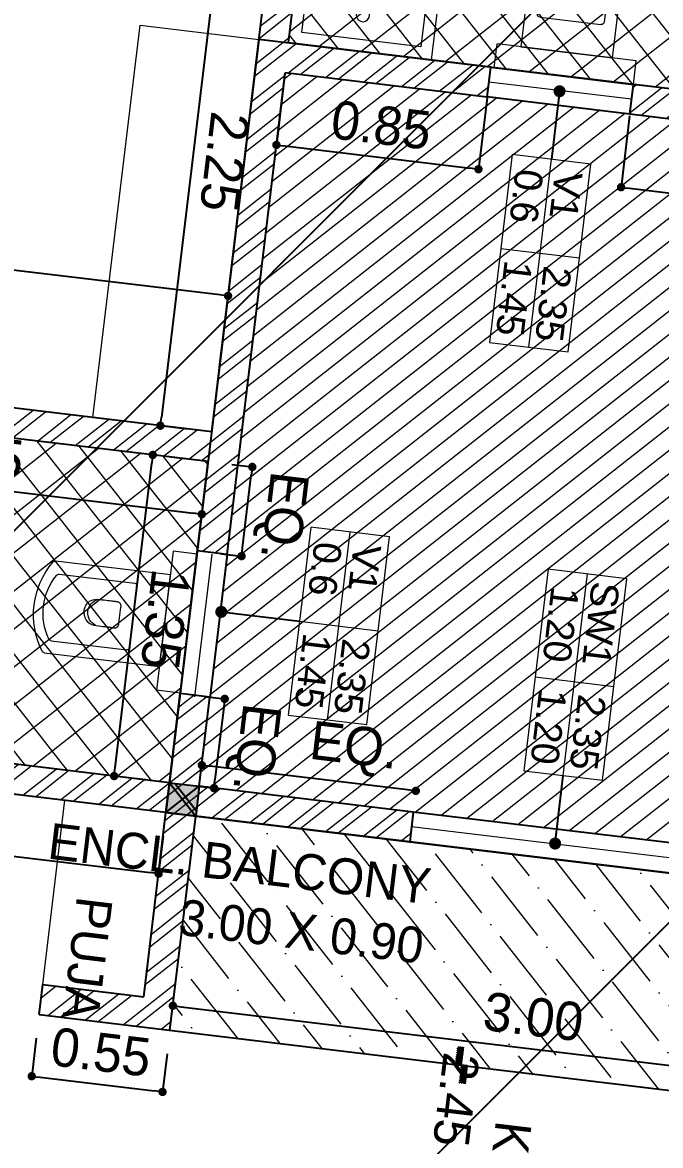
# Model space of a CAD drawing. Header units: metres. Extents: x 494 to 1845, y -666 to 1061.
# Drawn here: x 1652.4056 to 1652.5031, y 285.435 to 285.6067 of the extents above; entities that cross this region are included whole.
import ezdxf
from ezdxf.enums import TextEntityAlignment as Align

# ---------------------------------------------------------------- set-up
doc = ezdxf.new("R2010")
doc.units = ezdxf.units.M
doc.header["$MEASUREMENT"] = 0
doc.linetypes.add('1', pattern=[0])
doc.layers.get('Defpoints').update_dxf_attribs({"color": 12})
for name, color, linetype in [('A-AREA', 1, 'Continuous'), ('COLUMN', 1, 'Continuous'), ('TILE DROP', 180, '1'), ('VDA-TEXT', 250, '1'), ('VDA-WALL BELOW', 8, 'Continuous')]:
    doc.layers.add(name, color=color, linetype=linetype)
for name, color, linetype, lineweight in [('A-Wall Hatch', 8, 'Continuous', 9), ('DIMENSION', 8, 'Continuous', 5), ('VDA-DW TAGS', 4, 'Continuous', 9), ('VDA-FURNITURE', 8, 'Continuous', 13), ('VDA-HATCH', 8, 'Continuous', 9), ('VDA-PLUMBING', 8, 'Continuous', 13), ('VDA-WALL', 250, 'Continuous', 25), ('VDA-WINDOW', 5, 'Continuous', 9)]:
    doc.layers.add(name, color=color, linetype=linetype, lineweight=lineweight)
doc.styles.add('arial', font='arial.ttf', dxfattribs={"height": 0.3})
doc.styles.add('RS', font='GOTHIC.TTF')
doc.dimstyles.new('SMALL-1', dxfattribs={"dimtxt": 0.16, "dimasz": 0.035, "dimexe": 0, "dimexo": 0.1, "dimgap": 0.05, "dimtad": 1, "dimzin": 0, "dimdsep": 46, "dimtxsty": 'RS', "dimblk": 'DOT', "dimcen": 2.5, "dimclrd": 256, "dimclre": 256, "dimclrt": 5, "dimadec": 0, "dimazin": 0, "dimtfac": 1, "dimtdec": 3, "dimtofl": 0, "dimtmove": 0, "dimatfit": 3, "dimfxl": 0, "dimtolj": 1, "dimtzin": 0, "dimarcsym": 0})
pattern_1 = [(45, (1152.758408798573, 282.9493043231583), (-0.1104854345604985, 0.1104854345604985), [])]
pattern_2 = [(135.0000000000001, (-4.440892098500626e-16, 0.375), (-0.004419417382415919, -0.004419417382415927), [])]

# ---------------------------------------------------------------- blocks, each defined once
blk = doc.blocks.new('6555kkm')
at = {"lineweight": 30}
h = blk.add_hatch(color=5, dxfattribs=at)
h.dxf.hatch_style = 1
h.paths.add_polyline_path([(1152.883408798573, 282.9493043231583), (1152.758408798573, 282.9493043231583), (1152.758408798573, 283.0743043231584), (1152.883408798573, 283.0743043231584)])
h = blk.add_hatch()
h.set_pattern_fill('ANSI31', color=5, scale=1.250000000001137)
h.set_pattern_definition(pattern_1)
h.paths.add_polyline_path([(1152.758408798573, 283.0743043231584), (1152.883408798573, 283.0743043231584), (1152.883408798573, 282.9493043231583), (1152.758408798573, 282.9493043231583)])
h = blk.add_hatch()
h.set_pattern_fill('ANSI31', color=5, scale=1.250000000001137)
h.set_pattern_definition(pattern_1)
h.paths.add_polyline_path([(1152.758408798573, 283.0743043231584), (1152.883408798573, 283.0743043231584), (1152.883408798573, 282.9493043231583), (1152.758408798573, 282.9493043231583)])
at = {"layer": 'COLUMN', "color": 5, "lineweight": 25}
for p, q in [((1152.758408798573, 282.9493043231583), (1152.883408798573, 283.0743043231584)), ((1152.883408798573, 282.9493043231583), (1152.758408798573, 283.0743043231584))]:
    blk.add_line(p, q, dxfattribs=at)
blk.add_lwpolyline([(1152.758408798573, 283.0743043231584), (1152.883408798573, 283.0743043231584), (1152.883408798573, 282.9493043231583), (1152.758408798573, 282.9493043231583)], close=True, dxfattribs=at)
blk = doc.blocks.new('zw$417C')
at = {"layer": 'COLUMN', "color": 8, "lineweight": 30}
blk.add_blockref('6555kkm', (-1107.771030042976, -275.5117372282455), dxfattribs=at)
blk = doc.blocks.new('zw$FB86')
at = {"layer": 'VDA-FURNITURE'}
for points in [[(0, 0.4500000000007276), (0, 0.1000000000003638, 0.4142135623890781), (0.09999999999854481, 0), (0.5, 0, 0.4142135623784227), (0.5999999999985448, 0.1000000000003638), (0.5999999999985448, 0.4500000000007276)], [(0.05000000000291038, 0.4000000000014552), (0.05000000000291038, 0.09999999999672582, 0.4142135623730954), (0.09999999999854481, 0.0499999999992724), (0.5, 0.0499999999992724, 0.4142135623730952), (0.5499999999956344, 0.09999999999854481), (0.5499999999956344, 0.4000000000014552)]]:
    blk.add_lwpolyline(points, format="xyb", close=True, dxfattribs=at)
blk.add_circle((0.2941563244385179, 0.2973085056728451), 0.02777948606671998, dxfattribs=at)
blk = doc.blocks.new('zw$2702')
at = {"layer": 'VDA-FURNITURE'}
for p, q in [((0.5499802494960022, 0), (0.5499802476333571, 0.584986173780635)), ((0.6499802481921506, 0.5849861740134656), (0.5499802476333571, 0.584986173780635)), ((0.6499802491234732, 2.328306436538696e-10), (0.6499802481921506, 0.5849861740134656)), ((0.06626789482106688, 0.4849861727561802), (0.5499802476333571, 0.4849861738039181)), ((0.5499802476333571, 0.4849861738039181), (0.5499802485646796, 0.09999999997671694)), ((0.08852634602953913, 0.4324880581116304), (0.4059854198785615, 0.4324880588101223)), ((0.4179849887805176, 0.4204884897917509), (0.4179849887805176, 0.1644976834068075)), ((0.2196195882352185, 0.3244178210152313), (0.2234204721244168, 0.3293784004636109)), ((0.2234204721244168, 0.3293784004636109), (0.2280877952071023, 0.3340172126190737)), ((0.2280877952071023, 0.3340172126190737), (0.2337104606049252, 0.338173373718746)), ((0.2337104606049252, 0.338173373718746), (0.2403773705082131, 0.3416860003490001)), ((0.2403773705082131, 0.3416860003490001), (0.248177426175971, 0.3443942085141316)), ((0.248177426175971, 0.3443942085141316), (0.2571995307298494, 0.3461371148005128)), ((0.2571995307298494, 0.3461371148005128), (0.2675325863601756, 0.3467538355616853)), ((0.2675325863601756, 0.3467538355616853), (0.2780191826241207, 0.3467557415133342)), ((0.2780191826241207, 0.3467557415133342), (0.2874714464487624, 0.3467611278174445)), ((0.2874714464487624, 0.3467611278174445), (0.2959387444498134, 0.3467694973805919)), ((0.2959387444498134, 0.3467694973805919), (0.3034704441743088, 0.3467803528765216)), ((0.3034704441743088, 0.3467803528765216), (0.3101159131692839, 0.3467931972118095)), ((0.3101159131692839, 0.3467931972118095), (0.3159245171191287, 0.3468075330602005)), ((0.3159245171191287, 0.3468075330602005), (0.3209456235708785, 0.3468228633282706)), ((0.3209456235708785, 0.3468228633282706), (0.3252286000715685, 0.3468386908061802)), ((0.3252286000715685, 0.3468386908061802), (0.3288228123055887, 0.3468545182840899)), ((0.3288228123055887, 0.3468545182840899), (0.3317776278199744, 0.34686984855216)), ((0.3317776278199744, 0.34686984855216), (0.3341424141617608, 0.3468841845169663)), ((0.3341424141617608, 0.3468841845169663), (0.3359665379466605, 0.3468970287358388)), ((0.3359665379466605, 0.3468970287358388), (0.3381902633773279, 0.346916253794916)), ((0.3381902633773279, 0.346916253794916), (0.3388437426256132, 0.3469235459342599)), ((0.3388437426256132, 0.3469235459342599), (0.3397653868960333, 0.3470724488142878)), ((0.3397653868960333, 0.3470724488142878), (0.3421951776908827, 0.3472432924900204)), ((0.3421951776908827, 0.3472432924900204), (0.3456303991915775, 0.3470222798641771)), ((0.3456303991915775, 0.3470222798641771), (0.3495683355795336, 0.3459956140723079)), ((0.3495683355795336, 0.3459956140723079), (0.3535062728988123, 0.3437494980171323)), ((0.3535062728988123, 0.3437494980171323), (0.3569414934681845, 0.3398701344849542)), ((0.3569414934681845, 0.3398701344849542), (0.3583134880827856, 0.337188673322089)), ((0.3583134880827856, 0.337188673322089), (0.3593712842630339, 0.3339437264949083)), ((0.3593712842630339, 0.3339437264949083), (0.3600520447434974, 0.3300835692789406)), ((0.3600520447434974, 0.3300835692789406), (0.3602929294647765, 0.3255564770661294)), ((0.2097325569557142, 0.2918388803955168), (0.2097360829429817, 0.2924556011566892)), ((0.2097325569557142, 0.2916363230906427), (0.2097360829429817, 0.2910196023294702)), ((0.2097360829429817, 0.2924556011566892), (0.2098059284107876, 0.2941985074430704)), ((0.2097360829429817, 0.2910196023294702), (0.2098059284107876, 0.289276696043089)), ((0.2098059284107876, 0.2941985074430704), (0.2100309964807821, 0.2969067156082019)), ((0.2098059284107876, 0.289276696043089), (0.2100309964807821, 0.2865684878779575)), ((0.2100309964807821, 0.2969067156082019), (0.2105001874806476, 0.3004193421220407)), ((0.2100309964807821, 0.2865684878779575), (0.2105001884119702, 0.2830558613641188)), ((0.2105001874806476, 0.3004193421220407), (0.2113024063946796, 0.3045755033381283)), ((0.2105001884119702, 0.2830558613641188), (0.2113024063946796, 0.2788997001480311)), ((0.2113024063946796, 0.3045755033381283), (0.2125265535505605, 0.3092143153771758)), ((0.2125265535505605, 0.3092143153771758), (0.214261531138618, 0.3141748948255554)), ((0.214261531138618, 0.3141748948255554), (0.2165962422805023, 0.3192963579203933)), ((0.2165962422805023, 0.3192963579203933), (0.2196195882352185, 0.3244178210152313)), ((0.3602929294647765, 0.3262134199030697), (0.3602929294647765, 0.2587727529462427)), ((0.2113024063946796, 0.2788997001480311), (0.2125265535505605, 0.2742608881089836)), ((0.2125265535505605, 0.2742608881089836), (0.214261531138618, 0.2693003086606041)), ((0.214261531138618, 0.2693003086606041), (0.2165962422805023, 0.2641788455657661)), ((0.2165962422805023, 0.2641788455657661), (0.2196195882352185, 0.2590573824709281)), ((0.2196195882352185, 0.2590573824709281), (0.2234204721244168, 0.2540968030225486)), ((0.2234204721244168, 0.2540968030225486), (0.2280877952071023, 0.2494579909835011)), ((0.2280877952071023, 0.2494579909835011), (0.2337104615362477, 0.2453018297674134)), ((0.2337104615362477, 0.2453018297674134), (0.2403773705082131, 0.24178920336999)), ((0.2403773705082131, 0.24178920336999), (0.2481774271072936, 0.2390809950884432)), ((0.2481774271072936, 0.2390809950884432), (0.2571995316611719, 0.237338088802062)), ((0.2571995316611719, 0.237338088802062), (0.2675325863601756, 0.2367213681573048)), ((0.2675325863601756, 0.2367213681573048), (0.2780236706676078, 0.2367217985447496)), ((0.2780236706676078, 0.2367217985447496), (0.2874886181743932, 0.2367230148520321)), ((0.2874886181743932, 0.2367230148520321), (0.2959756257550907, 0.2367249047383666)), ((0.2959756257550907, 0.2367249047383666), (0.3035328884216142, 0.236727355979383)), ((0.3035328884216142, 0.236727355979383), (0.3102086030485225, 0.236730256350711)), ((0.3102086030485225, 0.236730256350711), (0.3160509665103746, 0.236733493511565)), ((0.3160509665103746, 0.236733493511565), (0.3211081728877616, 0.2367369552375749)), ((0.3211081728877616, 0.2367369552375749), (0.3254284199865651, 0.236740529187955)), ((0.3254284199865651, 0.236740529187955), (0.3290599037500215, 0.236744103138335)), ((0.3290599037500215, 0.236744103138335), (0.332050820121367, 0.2367475647479296)), ((0.332050820121367, 0.2367475647479296), (0.334449365043838, 0.2367508019087836)), ((0.334449365043838, 0.2367508019087836), (0.336303734460671, 0.2367537022801116)), ((0.336303734460671, 0.2367537022801116), (0.338572732413013, 0.2367580434074625)), ((0.338572732413013, 0.2367580434074625), (0.3392433824556065, 0.2367596899857745)), ((0.3392433824556065, 0.2367596899857745), (0.3401572865041089, 0.2367472226032987)), ((0.3401572865041089, 0.2367472226032987), (0.3425647087933612, 0.2369134899927303)), ((0.3498543801324558, 0.2390042450278997), (0.3537337652014685, 0.2415397411677986)), ((0.3537337652014685, 0.2415397411677986), (0.357100939618249, 0.2454759883694351)), ((0.357100939618249, 0.2454759883694351), (0.358435750247736, 0.2480648637283593)), ((0.358435750247736, 0.2480648637283593), (0.3594544718580437, 0.2511184909380972)), ((0.3594544718580437, 0.2511184909380972), (0.3600944245772553, 0.2546750580659136)), ((0.3600944245772553, 0.2546750580659136), (0.3602929294647765, 0.2587727529462427)), ((0.0885263469608617, 0.1524981135735288), (0.4059854198785615, 0.1524981142720208)), ((0.5499802485646796, 0.09999999997671694), (0.06626789575238945, 0.09999999892897904)), ((0.6499802491234732, 2.328306436538696e-10), (0.5499802494960022, 0))]:
    blk.add_line(p, q, dxfattribs=at)
for centre, radius, start, end in [((0.3392895713986945, 0.2924930856897845), 0.3392895713959484, 146.5314716852323, 213.4685283147677), ((0.06626789482106688, 0.4729866042835056), 0.01199956846898923, 90.00000178148115, 146.5314734667167), ((0.2879243318529916, 0.2924930862718611), 0.2489257321441072, 147.4567942573825, 212.5432060142842), ((0.08852634602953913, 0.4204884890568792), 0.011999569053979, 90.00000010672171, 150.4906703928836), ((0.4059854198785615, 0.4204884897553711), 0.011999569053979, 1.334021322268115e-07, 90.00000010672171), ((0.2850434205101919, 0.2912927382494672), 0.0588110275135647, 109.8583284364351, 247.3191860105703), ((0.3340704313086462, 0.2802833565147012), 0.0441938690793455, 281.0814857867093, 290.9254203467502), ((0.0885263469608617, 0.1644976825555204), 0.011999569053979, 209.5093298833318, 270.0000001067217), ((0.4059854198785615, 0.1644976832540124), 0.011999569053979, 270.0000001067217, 1.334021322268115e-07), ((0.06626789575238945, 0.1119995681438013), 0.01199956927687568, 213.4685292737154, 270.000000958813)]:
    blk.add_arc(centre, radius, start, end, dxfattribs=at)
blk = doc.blocks.new('_Dot')
at = {"color": 0, "linetype": 'ByBlock', "lineweight": -2}
blk.add_line((-0.5, 0), (-1, 0), dxfattribs=at)
at = {"color": 0, "linetype": 'ByBlock', "const_width": 0.5}
blk.add_lwpolyline([(-0.25, 0, 1), (0.25, 0, 1)], format="xyb", close=True, dxfattribs=at)
blk = doc.blocks.new('*D411')
at = {"layer": 'Defpoints', "color": 0, "transparency": 16777216}
for p in [(-0.9549898919954103, 0.944171315403196), (0.1650367361012286, 0.9441713154031959), (0.1650367361012286, -1.455828684596781)]:
    blk.add_point(p, dxfattribs=at)
at = {"layer": 'DIMENSION', "lineweight": -2, "transparency": 16777216}
for p, q in [((-0.6549898919954102, 0.944171315403196), (-0.9549898919954103, 0.944171315403196)), ((-0.9549898919954105, -1.420828684596781), (-0.9549898919954105, 0.909171315403196)), ((-0.6549898919954105, -1.455828684596781), (-0.9549898919954105, -1.455828684596781))]:
    blk.add_line(p, q, dxfattribs=at)
at = {"layer": 'DIMENSION', "lineweight": -2, "transparency": 16777216, "xscale": 0.035, "yscale": 0.035, "zscale": 0.035}
for p, rotation in [((-0.9549898919954103, 0.944171315403196), 90), ((-0.9549898919954105, -1.455828684596781), 270)]:
    blk.add_blockref('_Dot', p, dxfattribs=dict(at, rotation=rotation))
at = {"layer": 'DIMENSION', "color": 5, "transparency": 16777216, "insert": (-1.089014365142929, -0.2558286845967927), "char_height": 0.16, "attachment_point": 5, "rotation": 90, "style": 'RS'}
blk.add_mtext('\\A1;2.40', dxfattribs=at)
blk = doc.blocks.new('*D412')
at = {"layer": 'Defpoints', "color": 0, "transparency": 16777216}
for p in [(1.81503673610132, -1.580828684596781), (1.243526508736977, -5.355828684596759), (1.81503673610132, -5.355828684596759)]:
    blk.add_point(p, dxfattribs=at)
at = {"layer": 'DIMENSION', "lineweight": -2, "transparency": 16777216}
for p, q in [((1.543526508736977, -1.580828684596781), (1.243526508736977, -1.580828684596781)), ((1.243526508736977, -1.615828684596781), (1.243526508736977, -5.320828684596759)), ((1.543526508736977, -5.355828684596759), (1.243526508736977, -5.355828684596759))]:
    blk.add_line(p, q, dxfattribs=at)
at = {"layer": 'DIMENSION', "lineweight": -2, "transparency": 16777216, "xscale": 0.035, "yscale": 0.035, "zscale": 0.035}
for p, rotation in [((1.243526508736977, -1.580828684596781), 90), ((1.243526508736977, -5.355828684596759), 270)]:
    blk.add_blockref('_Dot', p, dxfattribs=dict(at, rotation=rotation))
at = {"layer": 'DIMENSION', "color": 5, "transparency": 16777216, "insert": (1.109502035589458, -3.46832868459677), "char_height": 0.16, "attachment_point": 5, "rotation": 90, "style": 'RS'}
blk.add_mtext('\\A1;3.78', dxfattribs=at)
blk = doc.blocks.new('*D414')
at = {"layer": 'Defpoints', "color": 0, "transparency": 16777216}
for p in [(1.94003673610132, -1.580828684596781), (3.290036736101229, -1.580828684596781), (1.94003673610132, -1.813767555514005)]:
    blk.add_point(p, dxfattribs=at)
at = {"layer": 'DIMENSION', "lineweight": -2, "transparency": 16777216}
for p, q in [((1.94003673610132, -1.680828684596781), (1.94003673610132, -1.813767555514005)), ((3.290036736101229, -1.680828684596781), (3.290036736101229, -1.813767555514005)), ((3.255036736101228, -1.813767555514005), (1.975036736101319, -1.813767555514005))]:
    blk.add_line(p, q, dxfattribs=at)
at = {"layer": 'DIMENSION', "lineweight": -2, "transparency": 16777216, "xscale": 0.035, "yscale": 0.035, "zscale": 0.035, "rotation": 180}
blk.add_blockref('_Dot', (1.94003673610132, -1.813767555514005), dxfattribs=at)
at = {"layer": 'DIMENSION', "lineweight": -2, "transparency": 16777216, "xscale": 0.035, "yscale": 0.035, "zscale": 0.035}
blk.add_blockref('_Dot', (3.290036736101229, -1.813767555514005), dxfattribs=at)
at = {"layer": 'DIMENSION', "color": 5, "transparency": 16777216, "insert": (2.615036736101274, -1.679743082366486), "char_height": 0.16, "attachment_point": 5, "style": 'RS'}
blk.add_mtext('\\A1;1.35', dxfattribs=at)
blk = doc.blocks.new('*D415')
at = {"layer": 'Defpoints', "color": 0, "transparency": 16777216}
for p in [(2.161170617069502, -1.580828684596781), (3.290036736101229, -1.580828684596781), (3.290036736101229, -3.53082868459677)]:
    blk.add_point(p, dxfattribs=at)
at = {"layer": 'DIMENSION', "lineweight": -2, "transparency": 16777216}
for p, q in [((2.461170617069501, -1.580828684596781), (2.161170617069502, -1.580828684596781)), ((2.161170617069502, -3.49582868459677), (2.161170617069502, -1.615828684596781)), ((2.461170617069501, -3.53082868459677), (2.161170617069502, -3.53082868459677))]:
    blk.add_line(p, q, dxfattribs=at)
at = {"layer": 'DIMENSION', "lineweight": -2, "transparency": 16777216, "xscale": 0.035, "yscale": 0.035, "zscale": 0.035}
for p, rotation in [((2.161170617069502, -1.580828684596781), 90), ((2.161170617069502, -3.53082868459677), 270)]:
    blk.add_blockref('_Dot', p, dxfattribs=dict(at, rotation=rotation))
at = {"layer": 'DIMENSION', "color": 5, "transparency": 16777216, "insert": (2.027146143921983, -2.555828684596776), "char_height": 0.16, "attachment_point": 5, "rotation": 90, "style": 'RS'}
blk.add_mtext('\\A1;1.95', dxfattribs=at)
blk = doc.blocks.new('*D417')
at = {"layer": 'Defpoints', "color": 0, "transparency": 16777216}
for p in [(4.212751843510205, 1.544171315403275), (4.31503673610132, 1.544171315403275), (4.31503673610132, -1.455828684596781)]:
    blk.add_point(p, dxfattribs=at)
at = {"layer": 'DIMENSION', "lineweight": -2, "transparency": 16777216}
for p, q in [((4.21503673610132, 1.544171315403275), (4.212751843510205, 1.544171315403275)), ((4.212751843510205, -1.420828684596781), (4.212751843510205, 1.509171315403276)), ((4.21503673610132, -1.455828684596781), (4.212751843510205, -1.455828684596781))]:
    blk.add_line(p, q, dxfattribs=at)
at = {"layer": 'DIMENSION', "lineweight": -2, "transparency": 16777216, "xscale": 0.035, "yscale": 0.035, "zscale": 0.035}
for p, rotation in [((4.212751843510205, 1.544171315403275), 90), ((4.212751843510205, -1.455828684596781), 270)]:
    blk.add_blockref('_Dot', p, dxfattribs=dict(at, rotation=rotation))
at = {"layer": 'DIMENSION', "color": 5, "transparency": 16777216, "insert": (4.078727370362686, 0.04417131540324704), "char_height": 0.16, "attachment_point": 5, "rotation": 90, "style": 'RS'}
blk.add_mtext('\\A1;3.00', dxfattribs=at)
blk = doc.blocks.new('*D419')
at = {"layer": 'Defpoints', "color": 0, "transparency": 16777216}
for p in [(4.31503673610132, 0.9441713154047306), (6.765036736101365, 0.9441713154047306), (4.31503673610132, 0.6849889876941688)]:
    blk.add_point(p, dxfattribs=at)
at = {"layer": 'DIMENSION', "lineweight": -2, "transparency": 16777216}
for p, q in [((4.31503673610132, 0.8441713154047307), (4.31503673610132, 0.6849889876941688)), ((6.765036736101365, 0.8441713154047307), (6.765036736101365, 0.6849889876941688)), ((6.730036736101365, 0.6849889876941688), (4.35003673610132, 0.6849889876941688))]:
    blk.add_line(p, q, dxfattribs=at)
at = {"layer": 'DIMENSION', "lineweight": -2, "transparency": 16777216, "xscale": 0.035, "yscale": 0.035, "zscale": 0.035, "rotation": 180}
blk.add_blockref('_Dot', (4.31503673610132, 0.6849889876941688), dxfattribs=at)
at = {"layer": 'DIMENSION', "lineweight": -2, "transparency": 16777216, "xscale": 0.035, "yscale": 0.035, "zscale": 0.035}
blk.add_blockref('_Dot', (6.765036736101365, 0.6849889876941688), dxfattribs=at)
at = {"layer": 'DIMENSION', "color": 5, "transparency": 16777216, "insert": (5.540036736101342, 0.8190134608416875), "char_height": 0.16, "attachment_point": 5, "style": 'RS'}
blk.add_mtext('\\A1;2.45', dxfattribs=at)
blk = doc.blocks.new('*D424')
at = {"layer": 'Defpoints', "color": 0, "transparency": 16777216}
for p in [(-0.4349632638986805, -1.580828684596781), (1.81503673610132, -1.580828684596781), (1.81503673610132, -1.796731567397103)]:
    blk.add_point(p, dxfattribs=at)
at = {"layer": 'DIMENSION', "lineweight": -2, "transparency": 16777216}
for p, q in [((-0.4349632638986805, -1.680828684596781), (-0.4349632638986805, -1.796731567397103)), ((1.81503673610132, -1.680828684596781), (1.81503673610132, -1.796731567397103)), ((-0.3999632638986804, -1.796731567397103), (1.78003673610132, -1.796731567397103))]:
    blk.add_line(p, q, dxfattribs=at)
at = {"layer": 'DIMENSION', "lineweight": -2, "transparency": 16777216, "xscale": 0.035, "yscale": 0.035, "zscale": 0.035, "rotation": 180}
blk.add_blockref('_Dot', (-0.4349632638986805, -1.796731567397103), dxfattribs=at)
at = {"layer": 'DIMENSION', "lineweight": -2, "transparency": 16777216, "xscale": 0.035, "yscale": 0.035, "zscale": 0.035}
blk.add_blockref('_Dot', (1.81503673610132, -1.796731567397103), dxfattribs=at)
at = {"layer": 'DIMENSION', "color": 5, "transparency": 16777216, "insert": (0.6900367361013195, -1.662707094249584), "char_height": 0.16, "attachment_point": 5, "style": 'RS'}
blk.add_mtext('\\A1;2.25', dxfattribs=at)
blk = doc.blocks.new('*D433')
at = {"layer": 'Defpoints', "color": 0, "transparency": 16777216}
for p in [(3.415036736101229, -1.580828684596781), (8.240036736101274, -1.580828684596781), (8.240036736101274, -2.498410855820623)]:
    blk.add_point(p, dxfattribs=at)
at = {"layer": 'DIMENSION', "lineweight": -2, "transparency": 16777216}
for p, q in [((3.415036736101229, -2.198410855820623), (3.415036736101229, -2.498410855820623)), ((8.240036736101274, -2.198410855820623), (8.240036736101274, -2.498410855820623)), ((3.450036736101229, -2.498410855820623), (8.205036736101274, -2.498410855820623))]:
    blk.add_line(p, q, dxfattribs=at)
at = {"layer": 'DIMENSION', "lineweight": -2, "transparency": 16777216, "xscale": 0.035, "yscale": 0.035, "zscale": 0.035, "rotation": 180}
blk.add_blockref('_Dot', (3.415036736101229, -2.498410855820623), dxfattribs=at)
at = {"layer": 'DIMENSION', "lineweight": -2, "transparency": 16777216, "xscale": 0.035, "yscale": 0.035, "zscale": 0.035}
blk.add_blockref('_Dot', (8.240036736101274, -2.498410855820623), dxfattribs=at)
at = {"layer": 'DIMENSION', "color": 5, "transparency": 16777216, "insert": (5.827536736101138, -2.364386382673104), "char_height": 0.16, "attachment_point": 5, "style": 'RS'}
blk.add_mtext('\\A1;4.83', dxfattribs=at)
blk = doc.blocks.new('*D434')
at = {"layer": 'Defpoints', "color": 0, "transparency": 16777216}
for p in [(4.31503673610132, -1.455828684596781), (4.574922892921904, -1.455828684596781), (4.31503673610132, -2.005828684596793)]:
    blk.add_point(p, dxfattribs=at)
at = {"layer": 'DIMENSION', "lineweight": -2, "transparency": 16777216}
for p, q in [((4.415036736101319, -1.455828684596781), (4.574922892921904, -1.455828684596781)), ((4.574922892921904, -1.970828684596793), (4.574922892921904, -1.490828684596781)), ((4.415036736101319, -2.005828684596793), (4.574922892921904, -2.005828684596793))]:
    blk.add_line(p, q, dxfattribs=at)
at = {"layer": 'DIMENSION', "lineweight": -2, "transparency": 16777216, "xscale": 0.035, "yscale": 0.035, "zscale": 0.035}
for p, rotation in [((4.574922892921904, -1.455828684596781), 90), ((4.574922892921904, -2.005828684596793), 270)]:
    blk.add_blockref('_Dot', p, dxfattribs=dict(at, rotation=rotation))
at = {"layer": 'DIMENSION', "color": 5, "transparency": 16777216, "insert": (4.440898419774386, -1.730828684596759), "char_height": 0.16, "attachment_point": 5, "rotation": 90, "style": 'RS'}
blk.add_mtext('\\A1;0.55', dxfattribs=at)
blk = doc.blocks.new('*D436')
at = {"layer": 'Defpoints', "color": 0, "transparency": 16777216}
for p in [(3.415036736101229, -1.580828684596781), (3.672161798546767, -1.580828684596781), (3.415036736101229, -4.455828684596781)]:
    blk.add_point(p, dxfattribs=at)
at = {"layer": 'DIMENSION', "lineweight": -2, "transparency": 16777216}
for p, q in [((3.515036736101229, -1.580828684596781), (3.672161798546767, -1.580828684596781)), ((3.672161798546767, -4.420828684596781), (3.672161798546767, -1.615828684596781)), ((3.515036736101229, -4.455828684596781), (3.672161798546767, -4.455828684596781))]:
    blk.add_line(p, q, dxfattribs=at)
at = {"layer": 'DIMENSION', "lineweight": -2, "transparency": 16777216, "xscale": 0.035, "yscale": 0.035, "zscale": 0.035}
for p, rotation in [((3.672161798546767, -1.580828684596781), 90), ((3.672161798546767, -4.455828684596781), 270)]:
    blk.add_blockref('_Dot', p, dxfattribs=dict(at, rotation=rotation))
at = {"layer": 'DIMENSION', "color": 5, "transparency": 16777216, "insert": (3.538137325399249, -3.018328684596781), "char_height": 0.16, "attachment_point": 5, "rotation": 90, "style": 'RS'}
blk.add_mtext('\\A1;2.88', dxfattribs=at)
blk = doc.blocks.new('*D438')
at = {"layer": 'Defpoints', "color": 0, "transparency": 16777216}
for p in [(0.1650367361012286, -0.6058286845968155), (0.5936036452555982, -0.6058286845968155), (0.1650367361012286, -1.455828684596781)]:
    blk.add_point(p, dxfattribs=at)
at = {"layer": 'DIMENSION', "lineweight": -2, "transparency": 16777216}
for p, q in [((0.2936036452555982, -0.6058286845968155), (0.5936036452555982, -0.6058286845968155)), ((0.5936036452555982, -1.420828684596781), (0.5936036452555982, -0.6408286845968155)), ((0.2936036452555982, -1.455828684596781), (0.5936036452555982, -1.455828684596781))]:
    blk.add_line(p, q, dxfattribs=at)
at = {"layer": 'DIMENSION', "lineweight": -2, "transparency": 16777216, "xscale": 0.035, "yscale": 0.035, "zscale": 0.035}
for p, rotation in [((0.5936036452555982, -0.6058286845968155), 90), ((0.5936036452555982, -1.455828684596781), 270)]:
    blk.add_blockref('_Dot', p, dxfattribs=dict(at, rotation=rotation))
at = {"layer": 'DIMENSION', "color": 5, "transparency": 16777216, "insert": (0.4595791721080795, -1.030828684596798), "char_height": 0.16, "attachment_point": 5, "rotation": 90, "style": 'RS'}
blk.add_mtext('\\A1;0.85', dxfattribs=at)
blk = doc.blocks.new('*D439')
at = {"layer": 'Defpoints', "color": 0, "transparency": 16777216}
for p in [(0.1650367361012286, 0.9441713154031959), (0.5970216058187816, 0.9441713154031959), (0.1650367361012286, -0.005828684596792755)]:
    blk.add_point(p, dxfattribs=at)
at = {"layer": 'DIMENSION', "lineweight": -2, "transparency": 16777216}
for p, q in [((0.2970216058187816, 0.9441713154031959), (0.5970216058187816, 0.9441713154031959)), ((0.5970216058187816, 0.02917131540320722), (0.5970216058187816, 0.9091713154031958)), ((0.2970216058187816, -0.005828684596792763), (0.5970216058187816, -0.005828684596792763))]:
    blk.add_line(p, q, dxfattribs=at)
at = {"layer": 'DIMENSION', "lineweight": -2, "transparency": 16777216, "xscale": 0.035, "yscale": 0.035, "zscale": 0.035}
for p, rotation in [((0.5970216058187816, 0.9441713154031959), 90), ((0.5970216058187816, -0.005828684596792781), 270)]:
    blk.add_blockref('_Dot', p, dxfattribs=dict(at, rotation=rotation))
at = {"layer": 'DIMENSION', "color": 5, "transparency": 16777216, "insert": (0.4629971326712629, 0.4691713154032016), "char_height": 0.16, "attachment_point": 5, "rotation": 90, "style": 'RS'}
blk.add_mtext('\\A1;0.95', dxfattribs=at)
blk = doc.blocks.new('*D441')
at = {"layer": 'Defpoints', "color": 0, "transparency": 16777216}
for p in [(3.290036736101229, -0.5558286845968041), (3.201040405472213, -1.455828684596781), (3.290036736101229, -1.455828684596781)]:
    blk.add_point(p, dxfattribs=at)
at = {"layer": 'DIMENSION', "lineweight": -2, "transparency": 16777216}
for p, q in [((3.201040405472213, -0.5558286845968041), (3.201040405472213, -0.5558286845968041)), ((3.201040405472213, -0.5908286845968042), (3.201040405472213, -1.420828684596781)), ((3.201040405472213, -1.455828684596781), (3.201040405472213, -1.455828684596781))]:
    blk.add_line(p, q, dxfattribs=at)
at = {"layer": 'DIMENSION', "lineweight": -2, "transparency": 16777216, "xscale": 0.035, "yscale": 0.035, "zscale": 0.035}
for p, rotation in [((3.201040405472213, -0.5558286845968041), 90), ((3.201040405472213, -1.455828684596781), 270)]:
    blk.add_blockref('_Dot', p, dxfattribs=dict(at, rotation=rotation))
at = {"layer": 'DIMENSION', "color": 5, "transparency": 16777216, "insert": (3.062719535315857, -0.8336171263748042), "char_height": 0.16, "attachment_point": 5, "rotation": 90, "style": 'RS'}
blk.add_mtext('\\A1;EQ.', dxfattribs=at)
blk = doc.blocks.new('V1')
at = {"layer": 'VDA-DW TAGS'}
for p, q in [((1525.345971780803, 322.8255013930478), (1525.345971780803, 323.1563759827781)), ((1525.740711984555, 322.9909386879129), (1524.950971780803, 322.9909386879129))]:
    blk.add_line(p, q, dxfattribs=at)
blk.add_lwpolyline([(1525.740711984555, 323.1563759827781), (1524.950971780803, 323.1563759827781), (1524.950971780803, 322.8255013930478), (1525.740711984555, 322.8255013930478)], close=True, dxfattribs=at)
at = {"layer": 'VDA-DW TAGS', "char_height": 0.1159809851405905, "attachment_point": 8, "style": 'arial'}
for s, insert, width in [('V1', (1525.093642404539, 323.0116001073051), 0.2822932409837917), ('2.35', (1525.550088173589, 323.0116001073051), 0.2822932409837917), ('0.6', (1525.116763770219, 322.84616281244), 0.275840167237977), ('1.45', (1525.546186022507, 322.84616281244), 0.3661736348513708)]:
    blk.add_mtext(s, dxfattribs=dict(at, insert=insert, width=width))
blk = doc.blocks.new('SW1 F')
at = {"layer": 'VDA-DW TAGS'}
for p, q in [((1527.369745910431, 323.1431719988803), (1527.369745910431, 323.4740465886106)), ((1527.764486114183, 323.3086092937455), (1526.917202292456, 323.3086092937455))]:
    blk.add_line(p, q, dxfattribs=at)
blk.add_lwpolyline([(1527.764486114183, 323.4740465886106), (1526.917202292456, 323.4740465886106), (1526.917202292456, 323.1431719988803), (1527.764486114183, 323.1431719988803)], close=True, dxfattribs=at)
at = {"layer": 'VDA-DW TAGS', "char_height": 0.1159809851405905, "attachment_point": 8, "style": 'arial'}
for s, insert, width in [('SW1', (1527.117416534167, 323.3292707131376), 0.2822932409837917), ('2.35', (1527.573862303217, 323.3292707131376), 0.2822932409837917), ('1.20', (1527.140537899848, 323.1638334182725), 0.275840167237977), ('1.20', (1527.569960152135, 323.1638334182725), 0.3661736348513708)]:
    blk.add_mtext(s, dxfattribs=dict(at, insert=insert, width=width))
blk = doc.blocks.new('*D443')
at = {"layer": 'Defpoints', "color": 0, "transparency": 16777216}
for p in [(1.94003673610132, -1.395035091600164), (1.94003673610132, -1.580828684596781), (2.31503673610132, -1.580828684596781)]:
    blk.add_point(p, dxfattribs=at)
at = {"layer": 'DIMENSION', "lineweight": -2, "transparency": 16777216}
for p, q in [((1.94003673610132, -1.480828684596781), (1.94003673610132, -1.395035091600164)), ((2.280036736101319, -1.395035091600164), (1.975036736101319, -1.395035091600164)), ((2.31503673610132, -1.480828684596781), (2.31503673610132, -1.395035091600164))]:
    blk.add_line(p, q, dxfattribs=at)
at = {"layer": 'DIMENSION', "lineweight": -2, "transparency": 16777216, "xscale": 0.035, "yscale": 0.035, "zscale": 0.035, "rotation": 180}
blk.add_blockref('_Dot', (1.94003673610132, -1.395035091600164), dxfattribs=at)
at = {"layer": 'DIMENSION', "lineweight": -2, "transparency": 16777216, "xscale": 0.035, "yscale": 0.035, "zscale": 0.035}
blk.add_blockref('_Dot', (2.31503673610132, -1.395035091600164), dxfattribs=at)
at = {"layer": 'DIMENSION', "color": 5, "transparency": 16777216, "insert": (2.12753673610132, -1.256714221443808), "char_height": 0.16, "attachment_point": 5, "style": 'RS'}
blk.add_mtext('\\A1;EQ.', dxfattribs=at)
blk = doc.blocks.new('*D444')
at = {"layer": 'Defpoints', "color": 0, "transparency": 16777216}
for p in [(3.290036736101229, -1.393897030326684), (2.915036736101229, -1.580828684596781), (3.290036736101229, -1.580828684596781)]:
    blk.add_point(p, dxfattribs=at)
at = {"layer": 'DIMENSION', "lineweight": -2, "transparency": 16777216}
for p, q in [((2.915036736101229, -1.480828684596781), (2.915036736101229, -1.393897030326684)), ((2.950036736101229, -1.393897030326684), (3.255036736101228, -1.393897030326684)), ((3.290036736101229, -1.480828684596781), (3.290036736101229, -1.393897030326684))]:
    blk.add_line(p, q, dxfattribs=at)
at = {"layer": 'DIMENSION', "lineweight": -2, "transparency": 16777216, "xscale": 0.035, "yscale": 0.035, "zscale": 0.035, "rotation": 180}
blk.add_blockref('_Dot', (2.915036736101229, -1.393897030326684), dxfattribs=at)
at = {"layer": 'DIMENSION', "lineweight": -2, "transparency": 16777216, "xscale": 0.035, "yscale": 0.035, "zscale": 0.035}
blk.add_blockref('_Dot', (3.290036736101229, -1.393897030326684), dxfattribs=at)
at = {"layer": 'DIMENSION', "color": 5, "transparency": 16777216, "insert": (3.102536736101229, -1.255576160170328), "char_height": 0.16, "attachment_point": 5, "style": 'RS'}
blk.add_mtext('\\A1;EQ.', dxfattribs=at)
blk = doc.blocks.new('TT-level diff-flat-14')
at = {"layer": 'TILE DROP'}
h = blk.add_hatch(dxfattribs=at)
h.set_pattern_fill('ANSI31', color=256, scale=0.05, angle=90.00000000000006, style=0)
h.set_pattern_definition(pattern_2)
h.paths.add_polyline_path([(-0.07499999999998863, 0.02500000000000568), (-0.07499999999998863, 0), (0, 0), (0, 0.02500000000000568)])
h = blk.add_hatch(dxfattribs=at)
h.set_pattern_fill('ANSI31', color=256, scale=0.05, angle=90.00000000000006, style=0)
h.set_pattern_definition(pattern_2)
h.paths.add_polyline_path([(0, 0), (0, -0.02500000000000568), (0.07499999999998863, -0.02500000000000568), (0.07499999999998863, 0)])
for points in [[(0, 0), (-0.07499999999998863, 0)], [(0.07499999999998863, -0.02500000000000568), (0, -0.02500000000000568), (0, 0), (-0.07499999999998863, 0)]]:
    blk.add_lwpolyline(points, dxfattribs=at)
blk = doc.blocks.new('AFDADSFADSF')
at = {"layer": 'A-Wall Hatch', "ltscale": 0.1}
h = blk.add_hatch(dxfattribs=at)
h.set_pattern_fill('ANSI32', color=256, scale=0.3, angle=270)
h.set_pattern_definition([(315, (5.06503673610132, -8.955828684596781), (0.07954951288348662, 0.07954951288348659), []), (315, (5.06503673610132, -9.008861693096776), (0.07954951288348662, 0.07954951288348659), [])])
h.paths.add_polyline_path([(3.290036736101229, 0.6441713154032414), (3.415036736101229, 0.6441713154032414), (3.415036736101229, 1.544171315403275), (6.765036736101365, 1.544171315403275), (6.765036736101365, -1.880828684596736), (5.515036736101365, -1.880828684596736), (5.515036736101365, -2.005828684596736), (7.240036736101274, -2.005828684596736), (7.240036736101274, -1.880828684596736), (6.890036736101365, -1.880828684596736), (6.890036736101365, -0.5308286845967132), (7.240036736101274, -0.5308286845967132), (7.240036736101274, -0.4058286845967132), (6.890036736101365, -0.4058286845967132), (6.890036736101365, 1.669171315403275), (3.290036736101229, 1.669171315403275)])
h.paths.add_polyline_path([(-1.30996326389868, -6.805828684596747), (-1.18496326389868, -6.805828684596747), (-1.184963263898683, 0.9441713154031959), (0.1650367361012286, 0.9441713154031959), (0.1650367361012286, -0.005828684596792755), (0.2900367361012286, -0.005828684596792755), (0.2900367361012286, 1.069171315403196), (-1.30996326389868, 1.069171315403196)])
h.paths.add_polyline_path([(-0.4349632638986805, -1.580828684596781), (1.81503673610132, -1.580828684596781), (1.81503673610132, -4.455828684596781), (1.94003673610132, -4.455828684596781), (1.94003673610132, -1.580828684596781), (2.31503673610132, -1.580828684596781), (2.31503673610132, -1.455828684596781), (0.2900367361012286, -1.455828684596781), (0.2900367361012286, -0.6058286845968155), (0.1650367361012286, -0.6058286845968155), (0.1650367361012286, -1.455828684596781), (-0.4349632638986805, -1.455828684596781)])
h.paths.add_polyline_path([(2.84003673610141, -5.480828684596759), (4.94003673610132, -5.480828684596759), (4.94003673610132, -8.955828684596781), (5.06503673610132, -8.955828684596781), (5.06503673610132, -5.355828684596759), (2.84003673610141, -5.355828684596759)])
h.paths.add_polyline_path([(7.365036736101274, -5.480828684596759), (7.365036736101274, -7.40582868459677), (7.490036736101274, -7.40582868459677), (7.490036736101274, -5.480828684596759), (8.365036736101274, -5.480828684596759), (8.365036736101274, -0.4058286845967132), (8.240036736101274, -0.4058286845967132), (8.240036736101274, -5.355828684596759), (7.365036736101274, -5.355828684596759)])
h.paths.add_polyline_path([(2.915036736101229, -1.580689237993226), (2.915036736101229, -1.455828684596781), (3.290036736101229, -1.455828684596781), (3.290036736101229, -0.5558286845968041), (3.415036736101229, -0.5558286845968041), (3.415036736101229, -1.455828684596781), (4.31503673610132, -1.455828684596781), (4.31503673610132, -2.005828684596793), (4.19003673610132, -2.005828684596793), (4.19003673610132, -1.580828684596781), (3.415036736101229, -1.580828684596781), (3.415036736101229, -4.455828684596781), (3.290036736101229, -4.455828684596781), (3.290036736101229, -3.65582868459677), (2.69003673610132, -3.65582868459677), (2.69003673610132, -3.53082868459677), (3.290036736101229, -3.53082868459677), (3.290036736101229, -1.580828684596781), (2.920939464753019, -1.580828684596781), (2.920939464753019, -1.580689237993226)])
h.paths.add_polyline_path([(1.215036736101319, -5.480828684596759), (1.81503673610132, -5.480828684596759), (1.81503673610132, -8.955828684596781), (1.94003673610132, -8.955828684596781), (1.94003673610132, -5.355828684596759), (1.215036736101319, -5.355828684596759)])
h.paths.add_polyline_path([(-1.18496326389868, -5.480828684596759), (-1.18496326389868, -5.355828684596759), (-0.5849632638986805, -5.355828684596759), (-0.5849632638986805, -5.480828684596759)])
h.paths.add_polyline_path([(6.865036736101274, -5.480828684596759), (6.865036736101274, -5.355828684596759), (7.365036736101274, -5.355828684596759), (7.365036736101274, -5.480828684596759)])
at = {"layer": 'VDA-HATCH'}
h = blk.add_hatch(dxfattribs=at)
h.set_pattern_fill('ANSI36', color=43)
h.set_pattern_definition([(45, (-42512.66197753247, 14913.07376879092), (0.06629126073623882, 0.2430679560328759), [0.3125, -0.0625, 0, -0.0625])])
h.paths.add_polyline_path([(5.06503673610132, -7.28082868459677), (7.365036736101274, -7.28082868459677), (7.365036736101274, -5.480828684596759), (5.06503673610132, -5.480828684596759)])
h.paths.add_polyline_path([(-1.18496326389868, -6.680828684596747), (1.81503673610132, -6.680828684596747), (1.81503673610132, -5.480828684596759), (-1.18496326389868, -5.480828684596759)])
h.paths.add_polyline_path([(4.31503673610132, -1.455828684596781), (3.415036736101229, -1.455828684596781), (3.415036736101229, 1.544171315403275), (4.31503673610132, 1.544171315403275)])
h = blk.add_hatch(dxfattribs=at)
h.set_pattern_fill('ANSI37', color=43)
h.set_pattern_definition([(45, (-42544.27575236411, 14916.82376879091), (-0.08838834764831846, 0.08838834764831846), []), (135, (-42544.27575236411, 14916.82376879091), (-0.08838834764831845, -0.08838834764831843), [])])
h.paths.add_polyline_path([(0.1650367361012286, -1.455828684596781), (-1.18496326389868, -1.455828684596781), (-1.18496326389868, 0.9441713154031959), (0.1650367361012286, 0.9441713154031959)])
h.paths.add_polyline_path([(3.290036736101229, -3.53082868459677), (1.94003673610132, -3.53082868459677), (1.94003673610132, -1.580828684596781), (3.290036736101229, -1.580828684596781)])
at = {"layer": 'A-AREA'}
blk.add_lwpolyline([(-1.18496326389868, 0.9441713154031959), (0.1650367361012286, 0.9441713154031959), (0.1650362508371472, -1.580842047889746), (3.415036736101229, -1.580842047889746), (3.415036736101229, 1.544171315403275), (6.765036736101365, 1.544171315403275), (6.765036736101365, -0.5308286845967132), (7.240036736101274, -0.5308286845967132), (7.240036736101274, -0.4058286845967132), (8.240036736101274, -0.4058286845967132), (8.240036736101274, -5.355828684596759), (7.365036736101274, -5.355828684596759), (7.365036736101274, -7.28082868459677), (4.94003673610132, -7.28082868459677), (4.940036743503015, -8.830957452219366), (1.94003673610132, -8.830828684596781), (1.94003673610132, -6.680828684596747), (-1.18496326389868, -6.680828684596747), (-1.18496326389868, 0.9441713154031959)], dxfattribs=at)
at = {"layer": 'VDA-FURNITURE'}
for p, q in [((0.1650362525761011, -2.080828693480726), (0.1650362508371472, -1.580842047889746)), ((4.19003673610132, -2.005828684596793), (3.415036736101229, -2.005828684596793)), ((1.815036253865401, -2.080828684596781), (0.1650362525761011, -2.080828693480726))]:
    blk.add_line(p, q, dxfattribs=at)
at = {"layer": 'VDA-WALL'}
for p, q in [((4.31503673610132, -2.005828684596793), (4.31503673610132, 1.544171315403275)), ((0.2900367361012286, 1.069171315403196), (0.2900367361012286, -0.005828684596792755)), ((0.1650367361012286, 0.9441713154031959), (0.1650367361012286, -0.005828684596792755)), ((0.2900367361012286, -0.005828684596792755), (0.1650367361012286, -0.005828684596792755)), ((3.290036736101229, -0.5558286845968041), (3.290036736101229, -1.455828684596781)), ((3.290036736101229, -0.5558286845968041), (3.415036736101229, -0.5558286845968041)), ((3.415036736101229, -0.5558286845968041), (3.415036736101229, -1.455828684596781)), ((0.1650367361012286, -0.6058286845968155), (0.1650367361012286, -1.455828684596781)), ((0.2900367361012286, -0.6058286845968155), (0.1650367361012286, -0.6058286845968155)), ((0.2900367361012286, -0.6058286845968155), (0.2900367361012286, -1.455828684596781)), ((0.1650367361012286, -1.455828684596781), (-0.4349632638986805, -1.455828684596781)), ((2.31503673610132, -1.455828684596781), (0.2900367361012286, -1.455828684596781)), ((2.31503673610132, -1.455828684596781), (2.31503673610132, -1.580828684596781)), ((3.290036736101229, -1.455828684596781), (2.915036736101229, -1.455828684596781)), ((2.915036736101229, -1.455828684596781), (2.915036736101229, -1.580828684596781)), ((4.31503673610132, -1.455828684596781), (3.415036736101229, -1.455828684596781)), ((1.81503673610132, -1.580828684596781), (-0.4349632638986805, -1.580828684596781)), ((1.81503673610132, -1.580828684596781), (1.81503673610132, -4.455828684596781)), ((1.94003673610132, -1.580828684596781), (1.94003673610132, -4.455828684596781)), ((2.31503673610132, -1.580828684596781), (1.94003673610132, -1.580828684596781)), ((3.290036736101229, -1.580828684596781), (2.915036736101229, -1.580828684596781)), ((3.290036736101229, -1.580828684596781), (3.290036736101229, -3.53082868459677)), ((3.415036736101229, -1.580828684596781), (3.415036736101229, -4.455828684596781)), ((4.19003673610132, -1.580828684596781), (3.415036736101229, -1.580828684596781)), ((4.19003673610132, -2.005828684596793), (4.19003673610132, -1.580828684596781)), ((4.31503673610132, -2.005828684596793), (4.19003673610132, -2.005828684596793))]:
    blk.add_line(p, q, dxfattribs=at)
at = {"layer": 'VDA-WALL BELOW'}
for p, q in [((3.290036736101229, 0.6441713154031845), (3.290036736101229, -0.5558286845968041)), ((3.415036736101229, 0.6441713154031845), (3.415036736101229, -0.5558286845968041)), ((0.1650367361012286, -0.6058286845968155), (0.1650367361012286, -0.005828684596792755)), ((0.2898972894975032, -0.005828684596792755), (0.2898972894975032, -0.6058286845968155)), ((2.31503673610132, -1.455828684596781), (2.920939464753019, -1.455828684596781)), ((2.920939464753019, -1.580689237993226), (2.32093946475311, -1.580689237993226))]:
    blk.add_line(p, q, dxfattribs=at)
at = {"layer": 'VDA-WINDOW'}
for p, q in [((3.352536736101229, 0.6441713154031845), (3.352536736101229, -0.5558286845968041)), ((0.2273972894975032, -0.005828684596906442), (0.2273972894975032, -0.6058286845968155)), ((2.920939464753019, -1.518189237993226), (2.32093946475311, -1.518189237993226))]:
    blk.add_line(p, q, dxfattribs=at)
at = {"xscale": -1, "rotation": 180}
blk.add_blockref('TT-level diff-flat-14', (4.31503673610132, -0.2308286845967586), dxfattribs=at)
at = {"layer": 'VDA-HATCH'}
for name, p in [('SW1 F', (-1524.700685213728, -323.2607025748385)), ('V1', (-1524.43493066665, -323.2995105462177)), ('V1', (-1522.789854729248, -323.9480997403569))]:
    blk.add_blockref(name, p, dxfattribs=at)
at = {"layer": 'VDA-PLUMBING', "xscale": -1}
for name, p, rotation in [('zw$2702', (-0.4849435130222446, -0.005828687466987503), 180.0000002735317), ('zw$FB86', (-0.284963263899499, -1.455828686746599), 270.0000002737259), ('zw$2702', (2.32844638073294, -2.230669488047408), 270.0000002735316)]:
    blk.add_blockref(name, p, dxfattribs=dict(at, rotation=rotation))
at = {"layer": 'VDA-TEXT', "char_height": 0.15, "width": 1.314504061156185e-11, "style": 'arial'}
for s, insert, attachment_point in [('\\pi0.73399;{\\fCentury Gothic|b0|i0|c0|p34;KITCHEN  }\\P\\pi0.57038;{\\fCentury Gothic|b0|i0|c0|p34;2.45 X 3.425}', (5.403462669310102, 0.09061100876567707), 3), ('{\\fCentury Gothic|b0|i0|c0|p34;PUJA}', (3.802541481583148, -1.910263348604303), 7)]:
    blk.add_mtext(s, dxfattribs=dict(at, insert=insert, attachment_point=attachment_point))
at = {"layer": 'VDA-TEXT', "insert": (3.515040715115674, -0.4473521319318365), "char_height": 0.15, "width": 1.314504061156185e-11, "attachment_point": 3, "rotation": 89.99999999998053, "style": 'arial'}
blk.add_mtext('\\pi0.79354;{\\fCentury Gothic|b0|i0|c0|p34;ENCL. BALCONY   }\\P\\pi1.09706;{\\fCentury Gothic|b0|i0|c0|p34;3.00 X 0.90}', dxfattribs=at)
at = {"layer": 'DIMENSION'}
for base, p1, p2, picture, middle in [((4.212751843510205, 1.544171315403275), (4.31503673610132, -1.455828684596781), (4.31503673610132, 1.544171315403275), '*D417', (4.078727370362686, 0.04417131540324704)), ((0.5970216058187816, 0.9441713154031959), (0.1650367361012286, -0.005828684596792755), (0.1650367361012286, 0.9441713154031959), '*D439', (0.4629971326712629, 0.4691713154032016)), ((0.5936036452555982, -0.6058286845968155), (0.1650367361012286, -1.455828684596781), (0.1650367361012286, -0.6058286845968155), '*D438', (0.4595791721080795, -1.030828684596798)), ((2.161170617069502, -1.580828684596781), (3.290036736101229, -3.53082868459677), (3.290036736101229, -1.580828684596781), '*D415', (2.027146143921983, -2.555828684596776)), ((3.672161798546767, -1.580828684596781), (3.415036736101229, -4.455828684596781), (3.415036736101229, -1.580828684596781), '*D436', (3.538137325399249, -3.018328684596781))]:
    dim = blk.add_linear_dim(base=base, p1=p1, p2=p2, angle=90, dimstyle='SMALL-1', dxfattribs=at)
    dim.commit()
    dim.dimension.update_dxf_attribs({"geometry": picture, "text_midpoint": middle})
at = {"layer": 'DIMENSION', "color": 5}
dim = blk.add_linear_dim(base=(-0.9549898919954103, 0.944171315403196), p1=(0.1650367361012286, -1.455828684596781), p2=(0.1650367361012286, 0.9441713154031959), angle=90, dimstyle='SMALL-1', dxfattribs=at)
dim.commit()
dim.dimension.update_dxf_attribs({"geometry": '*D411', "text_midpoint": (-1.089014365142929, -0.2558286845967927)})
at = {"layer": 'DIMENSION'}
dim = blk.add_linear_dim(base=(4.31503673610132, 0.6849889876941688), p1=(6.765036736101365, 0.9441713154047306), p2=(4.31503673610132, 0.9441713154047306), dimstyle='SMALL-1', dxfattribs=at)
dim.commit()
dim.dimension.update_dxf_attribs({"geometry": '*D419', "text_midpoint": (5.540036736101342, 0.8190134608416875)})
dim = blk.add_linear_dim(base=(3.201040405472213, -1.455828684596781), p1=(3.290036736101229, -0.5558286845968041), p2=(3.290036736101229, -1.455828684596781), angle=90, text='EQ.', dimstyle='SMALL-1', dxfattribs=at)
dim.commit()
dim.dimension.update_dxf_attribs({"geometry": '*D441', "text_midpoint": (3.201040405472213, -0.8336171263748042), "dimtype": 160})
for base, p1, p2, picture, middle in [((1.94003673610132, -1.395035091600164), (2.31503673610132, -1.580828684596781), (1.94003673610132, -1.580828684596781), '*D443', (2.12753673610132, -1.395035091600164)), ((3.290036736101229, -1.393897030326684), (2.915036736101229, -1.580828684596781), (3.290036736101229, -1.580828684596781), '*D444', (3.102536736101229, -1.393897030326684))]:
    dim = blk.add_linear_dim(base=base, p1=p1, p2=p2, text='EQ.', dimstyle='SMALL-1', dxfattribs=at)
    dim.commit()
    dim.dimension.update_dxf_attribs({"geometry": picture, "text_midpoint": middle, "dimtype": 160})
for base, p1, p2, picture, middle in [((4.574922892921904, -1.455828684596781), (4.31503673610132, -2.005828684596793), (4.31503673610132, -1.455828684596781), '*D434', (4.574922892921904, -1.730828684596759)), ((1.243526508736977, -5.355828684596759), (1.81503673610132, -1.580828684596781), (1.81503673610132, -5.355828684596759), '*D412', (1.243526508736977, -3.46832868459677))]:
    dim = blk.add_linear_dim(base=base, p1=p1, p2=p2, angle=90, dimstyle='SMALL-1', dxfattribs=at)
    dim.commit()
    dim.dimension.update_dxf_attribs({"geometry": picture, "text_midpoint": middle, "dimtype": 160})
for base, p1, p2, picture, middle in [((1.81503673610132, -1.796731567397103), (-0.4349632638986805, -1.580828684596781), (1.81503673610132, -1.580828684596781), '*D424', (0.6900367361013195, -1.796731567397103)), ((1.94003673610132, -1.813767555514005), (3.290036736101229, -1.580828684596781), (1.94003673610132, -1.580828684596781), '*D414', (2.615036736101274, -1.813767555514005)), ((8.240036736101274, -2.498410855820623), (3.415036736101229, -1.580828684596781), (8.240036736101274, -1.580828684596781), '*D433', (5.827536736101138, -2.498410855820623))]:
    dim = blk.add_linear_dim(base=base, p1=p1, p2=p2, dimstyle='SMALL-1', dxfattribs=at)
    dim.commit()
    dim.dimension.update_dxf_attribs({"geometry": picture, "text_midpoint": middle, "dimtype": 160})
for points in [[(3.349810591309961, 0.0479067189069724), (3.063800900455135, 0.0479067189069724)], [(0.2300314232977598, -0.3085718583047878), (0.5160411141525856, -0.3085718583047878)], [(2.556117051554565, -1.451647817014475), (2.556117051554565, -1.122598347309065)]]:
    blk.add_leader(points, dimstyle='SMALL-1', override={"dimasz": 0.05, "dimclrd": 4, "dimldrblk": 'Dot'}, dxfattribs=at)
blk = doc.blocks.new('zw$2126')
at = {"layer": 'A-Wall Hatch'}
h = blk.add_hatch(dxfattribs=at)
h.set_pattern_fill('ANSI31', color=62, scale=0.6100000000000001, angle=270)
h.set_pattern_definition([(315, (-1375.319545427579, -268.338946378217), (0.05391689206547427, 0.05391689206547425), [])])
h.paths.add_polyline_path([(68.17269928329347, 11.14142199538452), (65.17268533263336, 11.14142199533404), (65.17266488275345, 10.66641059968146), (65.1726537418208, 10.66641059973193), (65.17267419176028, 10.54136871325329), (65.17267419176028, 9.398204747340174), (65.17267419176028, 8.141394948677942), (67.19766921998348, 8.141411349039288), (68.17267386158665, 8.141380047137943), (68.17267883347199, 8.916380108363342)])
h.paths.add_polyline_path([(80.8676919187285, 8.141423730401868), (78.61767929678513, 8.14142334378954), (78.61767929717212, 10.81643191974945), (80.86769191911549, 10.81643230636178)])
blk.add_blockref('AFDADSFADSF', (64.88264347273389, 9.597249748787931))
at = {"layer": 'COLUMN', "color": 6, "lineweight": 30}
blk.add_blockref('zw$417C', (23.18530099380655, 0.5788404130989875), dxfattribs=at)
at = {"layer": 'COLUMN', "style": 'arial'}
blk.add_attdef('SA2', text='', height=0.2, dxfattribs=at).set_placement((23.5857722090484, 1.822347833846607), align=Align.CENTER)
blk = doc.blocks.new('zw$2024')
at = {"layer": 'COLUMN', "color": 2, "lineweight": 30, "xscale": 0.040454025344065, "yscale": 0.040454025344065, "zscale": 0.040454025344065, "rotation": 263.1416268303429}
blk.add_blockref('zw$2126', (0.4407994604573449, 7.510580479510105), dxfattribs=at)
blk = doc.blocks.new('DAFASDFDFA')
h = blk.add_hatch()
h.set_pattern_fill('ANSI31', color=8)
h.set_pattern_definition([(45, (-5.136796944825846, 44.36925538582364), (-0.08838834764831845, 0.08838834764831845), [])])
h.paths.add_polyline_path([(-5.136796944825846, 47.76988869920024), (-3.653442929462472, 47.76988869920024), (-3.653442929462472, 44.36925538582364), (-5.136796944825846, 44.36925538582364)])
at = {"color": 3}
blk.add_blockref('zw$2024', (-4.913074283928836, 40.33837650708267), dxfattribs=at)

msp = doc.modelspace()

# ---------------------------------------------------------------- block references
at = {"layer": 'VDA-WALL', "xscale": 0.9052046613064094, "yscale": 0.9052046613064094, "zscale": 0.9052046613064094}
msp.add_blockref('DAFASDFDFA', (1656.483033480563, 244.6909979684724), dxfattribs=at)

doc.saveas('drawing.dxf')
